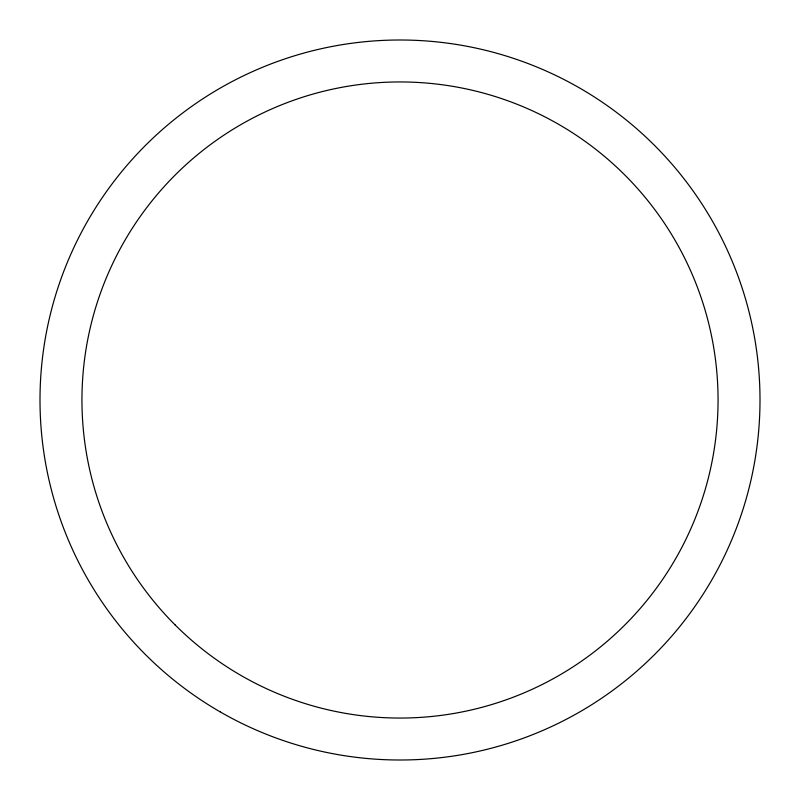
<?xml version="1.0" encoding="UTF-8"?>
<svg xmlns="http://www.w3.org/2000/svg" width="800" height="800" viewBox="0 0 800 800"><rect width="100%" height="100%" fill="white"/><g stroke="black" fill="none" stroke-linecap="round" stroke-linejoin="round"><path stroke-width="1.2" d="M220 711.77A360 360 0 0 0 760 400A360 360 0 0 0 220 88.23A360 360 0 0 0 220 711.77M175.1 624.9A318.06 318.06 0 0 0 707.22 482.32A318.06 318.06 0 0 0 317.68 92.78A318.06 318.06 0 0 0 175.1 624.9"/></g></svg>
